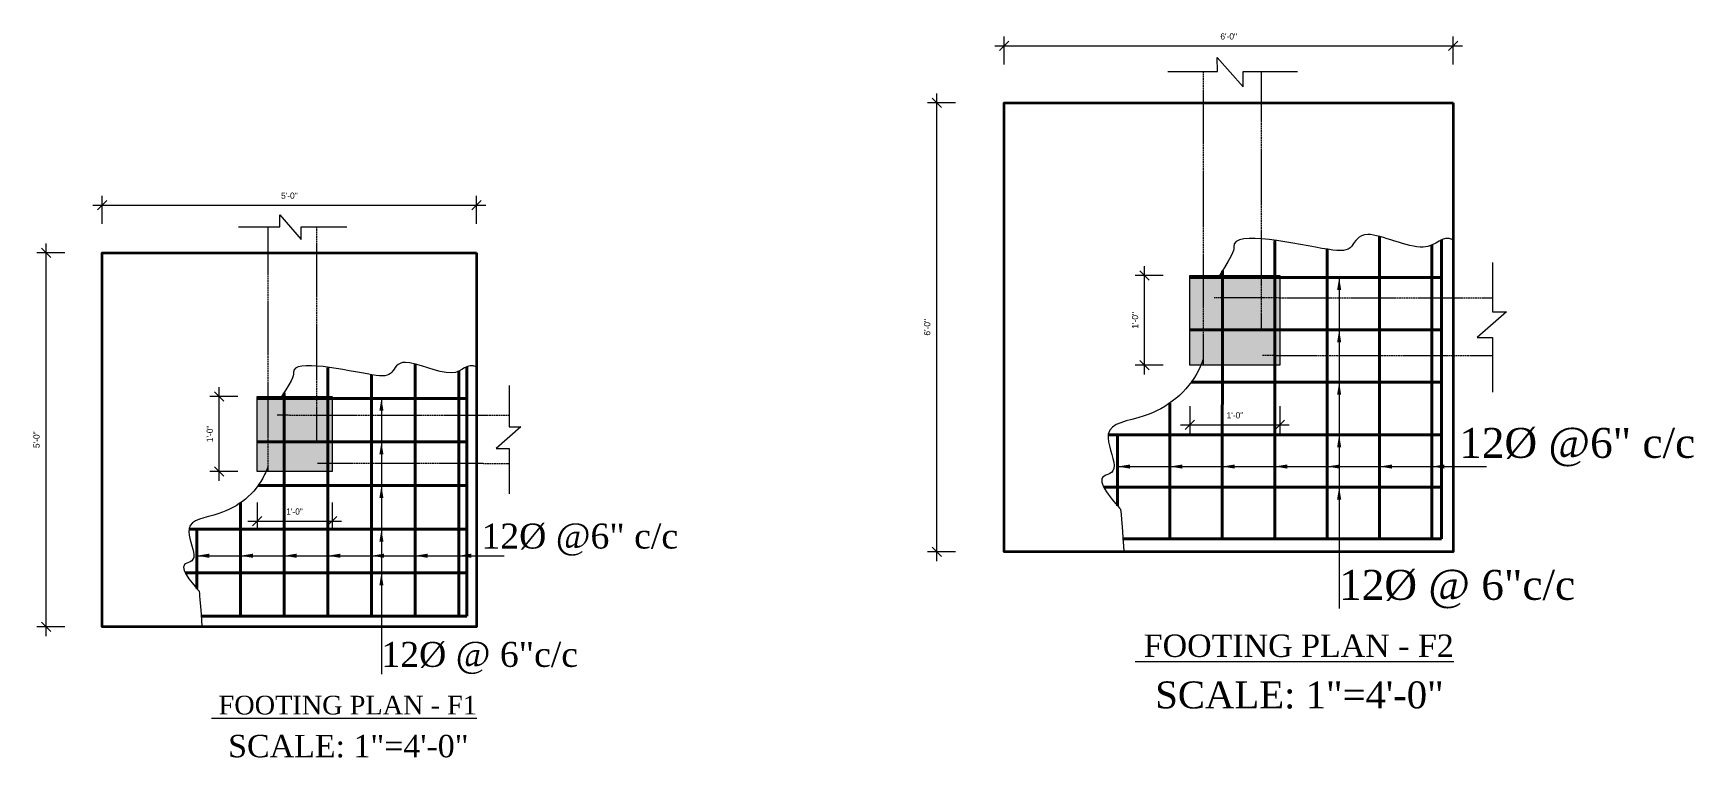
# Model space of a CAD drawing. Header units: inches. Extents: x 85856 to 287200, y -126184 to 75211.
# Drawn here: x 186758 to 187290, y -25174 to -24942 of the extents above; entities that cross this region are included whole.
import ezdxf

# ---------------------------------------------------------------- set-up
doc = ezdxf.new("R2010")
doc.units = ezdxf.units.IN
doc.header["$LTSCALE"] = 0.5
doc.header["$MEASUREMENT"] = 0
doc.header["$PDMODE"] = 66
doc.linetypes.add('HIDDEN', pattern=[0.375, 0.25, -0.125])
doc.layers.add('column', color=4, linetype='Continuous')
for name, color, linetype, lineweight in [('DIM_LINE', 173, 'Continuous', 20), ('dotted', 131, 'HIDDEN', 13), ('hatch', 9, 'Continuous', 5), ('ST-REINFOR', 201, 'Continuous', 40), ('TEXT', 220, 'Continuous', 9), ('TRENCH', 1, 'Continuous', 35)]:
    doc.layers.add(name, color=color, linetype=linetype, lineweight=lineweight)
doc.styles.add('Lettring Text', font='arial.ttf')
doc.styles.add('NIR', font='COPRGTL.TTF')
doc.styles.add('TIMES 48', font='times.ttf', dxfattribs={"height": 4})
doc.dimstyles.new('Copy of Standard', dxfattribs={"dimtxt": 6, "dimasz": 2.875, "dimexe": 2, "dimexo": 4, "dimgap": 2, "dimtad": 1, "dimdec": 0, "dimrnd": 1, "dimzin": 0, "dimdsep": 46, "dimlunit": 4, "dimtxsty": 'Lettring Text', "dimcen": 0.1, "dimclrd": 7, "dimclre": 7, "dimclrt": 7, "dimazin": 0, "dimtfac": 0.645, "dimtdec": 0, "dimtmove": 1, "dimatfit": 0, "dimfxl": 3, "dimfxlon": 1, "dimtfillclr": 256, "dimtolj": 1, "dimtzin": 0, "dimlwd": -1, "dimlwe": -1, "dimarcsym": 2})
doc.dimstyles.new('nir 48', dxfattribs={"dimscale": 0.5, "dimtxt": 24, "dimasz": 3, "dimexe": 3, "dimexo": 6, "dimgap": 2, "dimtad": 3, "dimdec": 0, "dimzin": 3, "dimlunit": 4, "dimtxsty": 'NIR', "dimblk": 'OBLIQUE', "dimcen": 2.5, "dimdle": 3, "dimclrt": 3, "dimadec": 0, "dimazin": 0, "dimtfac": 1, "dimtdec": 0, "dimtmove": 2, "dimatfit": 3, "dimfxl": 1, "dimarcsym": 0})

# ---------------------------------------------------------------- blocks, each defined once
blk = doc.blocks.new('_OBLIQUE')
at = {"color": 0, "linetype": 'ByBlock'}
blk.add_line((-0.5, -0.5), (0.5, 0.5), dxfattribs=at)
blk = doc.blocks.new('*D1131')
at = {"layer": 'Defpoints', "color": 0, "transparency": 16777216}
for p in [(83877.26, -112674.45), (83886.26, -112674.45), (83886.26, -112734.44)]:
    blk.add_point(p, dxfattribs=at)
at = {"layer": 'DIM_LINE', "color": 0, "linetype": 'ByBlock', "lineweight": -2, "transparency": 16777216}
blk.add_line((83877.26, -112735.94), (83877.26, -112672.95), dxfattribs=at)
at = {"layer": 'DIM_LINE', "color": 0, "lineweight": -2, "transparency": 16777216}
for p, q in [((83880.26, -112674.45), (83875.76, -112674.45)), ((83880.26, -112734.44), (83875.76, -112734.44))]:
    blk.add_line(p, q, dxfattribs=at)
at = {"layer": 'DIM_LINE', "color": 0, "lineweight": -2, "transparency": 16777216, "xscale": 1.5, "yscale": 1.5, "zscale": 1.5}
for p, rotation in [((83877.26, -112674.45), 90), ((83877.26, -112734.44), 270)]:
    blk.add_blockref('_OBLIQUE', p, dxfattribs=dict(at, rotation=rotation))
at = {"layer": 'DIM_LINE', "color": 3, "transparency": 16777216, "insert": (83875.73, -112704.44), "char_height": 1, "attachment_point": 5, "rotation": 90, "style": 'NIR'}
blk.add_mtext('5\'-0"', dxfattribs=at)
blk = doc.blocks.new('*D1132')
at = {"layer": 'Defpoints', "color": 0, "transparency": 16777216}
for p in [(83946.26, -112666.83), (83886.26, -112674.45), (83946.26, -112674.45)]:
    blk.add_point(p, dxfattribs=at)
at = {"layer": 'DIM_LINE', "color": 0, "lineweight": -2, "transparency": 16777216}
for p, q in [((83886.26, -112669.83), (83886.26, -112665.33)), ((83946.26, -112669.83), (83946.26, -112665.33))]:
    blk.add_line(p, q, dxfattribs=at)
at = {"layer": 'DIM_LINE', "color": 0, "linetype": 'ByBlock', "lineweight": -2, "transparency": 16777216}
blk.add_line((83884.76, -112666.83), (83947.76, -112666.83), dxfattribs=at)
at = {"layer": 'DIM_LINE', "color": 0, "lineweight": -2, "transparency": 16777216, "xscale": 1.5, "yscale": 1.5, "zscale": 1.5, "rotation": 180}
blk.add_blockref('_OBLIQUE', (83886.26, -112666.83), dxfattribs=at)
at = {"layer": 'DIM_LINE', "color": 0, "lineweight": -2, "transparency": 16777216, "xscale": 1.5, "yscale": 1.5, "zscale": 1.5}
blk.add_blockref('_OBLIQUE', (83946.26, -112666.83), dxfattribs=at)
at = {"layer": 'DIM_LINE', "color": 3, "transparency": 16777216, "insert": (83916.26, -112665.3), "char_height": 1, "attachment_point": 5, "style": 'NIR'}
blk.add_mtext('5\'-0"', dxfattribs=at)
blk = doc.blocks.new('*D1137')
at = {"layer": 'Defpoints', "color": 0, "transparency": 16777216}
for p in [(83905.03, -112697.52), (83911.09, -112697.52), (83911.09, -112709.51)]:
    blk.add_point(p, dxfattribs=at)
at = {"layer": 'DIM_LINE', "color": 0, "lineweight": -2, "transparency": 16777216}
for p, q in [((83908.03, -112697.52), (83903.53, -112697.52)), ((83908.03, -112709.51), (83903.53, -112709.51))]:
    blk.add_line(p, q, dxfattribs=at)
at = {"layer": 'DIM_LINE', "color": 0, "linetype": 'ByBlock', "lineweight": -2, "transparency": 16777216}
blk.add_line((83905.03, -112711.01), (83905.03, -112696.02), dxfattribs=at)
at = {"layer": 'DIM_LINE', "color": 0, "lineweight": -2, "transparency": 16777216, "xscale": 1.5, "yscale": 1.5, "zscale": 1.5}
for p, rotation in [((83905.03, -112697.52), 90), ((83905.03, -112709.51), 270)]:
    blk.add_blockref('_OBLIQUE', p, dxfattribs=dict(at, rotation=rotation))
at = {"layer": 'DIM_LINE', "color": 3, "transparency": 16777216, "insert": (83903.51, -112703.51), "char_height": 1, "attachment_point": 5, "rotation": 90, "style": 'NIR'}
blk.add_mtext('1\'-0"', dxfattribs=at)
blk = doc.blocks.new('*D1138')
at = {"layer": 'Defpoints', "color": 0, "transparency": 16777216}
for p in [(83911.09, -112709.51), (83923.1, -112709.51), (83923.1, -112717.48)]:
    blk.add_point(p, dxfattribs=at)
at = {"layer": 'DIM_LINE', "color": 0, "lineweight": -2, "transparency": 16777216}
for p, q in [((83911.09, -112714.48), (83911.09, -112718.98)), ((83923.1, -112714.48), (83923.1, -112718.98))]:
    blk.add_line(p, q, dxfattribs=at)
at = {"layer": 'DIM_LINE', "color": 0, "linetype": 'ByBlock', "lineweight": -2, "transparency": 16777216}
blk.add_line((83909.59, -112717.48), (83924.6, -112717.48), dxfattribs=at)
at = {"layer": 'DIM_LINE', "color": 0, "lineweight": -2, "transparency": 16777216, "xscale": 1.5, "yscale": 1.5, "zscale": 1.5, "rotation": 180}
blk.add_blockref('_OBLIQUE', (83911.09, -112717.48), dxfattribs=at)
at = {"layer": 'DIM_LINE', "color": 0, "lineweight": -2, "transparency": 16777216, "xscale": 1.5, "yscale": 1.5, "zscale": 1.5}
blk.add_blockref('_OBLIQUE', (83923.1, -112717.48), dxfattribs=at)
at = {"layer": 'DIM_LINE', "color": 3, "transparency": 16777216, "insert": (83917.09, -112715.96), "char_height": 1, "attachment_point": 5, "style": 'NIR'}
blk.add_mtext('1\'-0"', dxfattribs=at)
blk = doc.blocks.new('*D1141')
at = {"layer": 'Defpoints', "color": 0, "transparency": 16777216}
for p in [(84020.04, -112650.41), (84030.84, -112650.41), (84030.84, -112722.4)]:
    blk.add_point(p, dxfattribs=at)
at = {"layer": 'DIM_LINE', "color": 0, "linetype": 'ByBlock', "lineweight": -2, "transparency": 16777216}
blk.add_line((84020.04, -112723.9), (84020.04, -112648.91), dxfattribs=at)
at = {"layer": 'DIM_LINE', "color": 0, "lineweight": -2, "transparency": 16777216}
for p, q in [((84023.04, -112650.41), (84018.54, -112650.41)), ((84023.04, -112722.4), (84018.54, -112722.4))]:
    blk.add_line(p, q, dxfattribs=at)
at = {"layer": 'DIM_LINE', "color": 0, "lineweight": -2, "transparency": 16777216, "xscale": 1.5, "yscale": 1.5, "zscale": 1.5}
for p, rotation in [((84020.04, -112650.41), 90), ((84020.04, -112722.4), 270)]:
    blk.add_blockref('_OBLIQUE', p, dxfattribs=dict(at, rotation=rotation))
at = {"layer": 'DIM_LINE', "color": 3, "transparency": 16777216, "insert": (84018.52, -112686.41), "char_height": 1, "attachment_point": 5, "rotation": 90, "style": 'NIR'}
blk.add_mtext('6\'-0"', dxfattribs=at)
blk = doc.blocks.new('*D1142')
at = {"layer": 'Defpoints', "color": 0, "transparency": 16777216}
for p in [(84102.84, -112641.28), (84030.84, -112650.41), (84102.84, -112650.41)]:
    blk.add_point(p, dxfattribs=at)
at = {"layer": 'DIM_LINE', "color": 0, "linetype": 'ByBlock', "lineweight": -2, "transparency": 16777216}
blk.add_line((84029.34, -112641.28), (84104.34, -112641.28), dxfattribs=at)
at = {"layer": 'DIM_LINE', "color": 0, "lineweight": -2, "transparency": 16777216}
for p, q in [((84030.84, -112644.28), (84030.84, -112639.78)), ((84102.84, -112644.28), (84102.84, -112639.78))]:
    blk.add_line(p, q, dxfattribs=at)
at = {"layer": 'DIM_LINE', "color": 0, "lineweight": -2, "transparency": 16777216, "xscale": 1.5, "yscale": 1.5, "zscale": 1.5, "rotation": 180}
blk.add_blockref('_OBLIQUE', (84030.84, -112641.28), dxfattribs=at)
at = {"layer": 'DIM_LINE', "color": 0, "lineweight": -2, "transparency": 16777216, "xscale": 1.5, "yscale": 1.5, "zscale": 1.5}
blk.add_blockref('_OBLIQUE', (84102.84, -112641.28), dxfattribs=at)
at = {"layer": 'DIM_LINE', "color": 3, "transparency": 16777216, "insert": (84066.84, -112639.76), "char_height": 1, "attachment_point": 5, "style": 'NIR'}
blk.add_mtext('6\'-0"', dxfattribs=at)
blk = doc.blocks.new('*D1117')
at = {"layer": 'Defpoints', "color": 0, "transparency": 16777216}
for p in [(84053.36, -112678.09), (84060.63, -112678.09), (84060.63, -112692.49)]:
    blk.add_point(p, dxfattribs=at)
at = {"layer": 'DIM_LINE', "color": 0, "lineweight": -2, "transparency": 16777216}
for p, q in [((84056.36, -112678.09), (84051.86, -112678.09)), ((84056.36, -112692.49), (84051.86, -112692.49))]:
    blk.add_line(p, q, dxfattribs=at)
at = {"layer": 'DIM_LINE', "color": 0, "linetype": 'ByBlock', "lineweight": -2, "transparency": 16777216}
blk.add_line((84053.36, -112693.99), (84053.36, -112676.59), dxfattribs=at)
at = {"layer": 'DIM_LINE', "color": 0, "lineweight": -2, "transparency": 16777216, "xscale": 1.5, "yscale": 1.5, "zscale": 1.5}
for p, rotation in [((84053.36, -112678.09), 90), ((84053.36, -112692.49), 270)]:
    blk.add_blockref('_OBLIQUE', p, dxfattribs=dict(at, rotation=rotation))
at = {"layer": 'DIM_LINE', "color": 3, "transparency": 16777216, "insert": (84051.84, -112685.29), "char_height": 1, "attachment_point": 5, "rotation": 90, "style": 'NIR'}
blk.add_mtext('1\'-0"', dxfattribs=at)
blk = doc.blocks.new('*D1118')
at = {"layer": 'Defpoints', "color": 0, "transparency": 16777216}
for p in [(84060.63, -112692.48), (84075.04, -112692.48), (84075.04, -112702.04)]:
    blk.add_point(p, dxfattribs=at)
at = {"layer": 'DIM_LINE', "color": 0, "lineweight": -2, "transparency": 16777216}
for p, q in [((84060.63, -112699.04), (84060.63, -112703.54)), ((84075.04, -112699.04), (84075.04, -112703.54))]:
    blk.add_line(p, q, dxfattribs=at)
at = {"layer": 'DIM_LINE', "color": 0, "linetype": 'ByBlock', "lineweight": -2, "transparency": 16777216}
blk.add_line((84059.13, -112702.04), (84076.54, -112702.04), dxfattribs=at)
at = {"layer": 'DIM_LINE', "color": 0, "lineweight": -2, "transparency": 16777216, "xscale": 1.5, "yscale": 1.5, "zscale": 1.5, "rotation": 180}
blk.add_blockref('_OBLIQUE', (84060.63, -112702.04), dxfattribs=at)
at = {"layer": 'DIM_LINE', "color": 0, "lineweight": -2, "transparency": 16777216, "xscale": 1.5, "yscale": 1.5, "zscale": 1.5}
blk.add_blockref('_OBLIQUE', (84075.04, -112702.04), dxfattribs=at)
at = {"layer": 'DIM_LINE', "color": 3, "transparency": 16777216, "insert": (84067.84, -112700.53), "char_height": 1, "attachment_point": 5, "style": 'NIR'}
blk.add_mtext('1\'-0"', dxfattribs=at)
blk = doc.blocks.new('DFHRH')
at = {"layer": 'column'}
for points in [[(84060.64, -112678.09), (84060.64, -112692.49), (84075.04, -112692.49), (84075.04, -112678.09)], [(83911.1, -112697.51), (83911.1, -112709.51), (83923.1, -112709.51), (83923.1, -112697.51)]]:
    blk.add_hatch(color=256, dxfattribs=at).paths.add_polyline_path(points)
at = {"layer": 'DIM_LINE'}
for points in [[(84060.63, -112692.49), (84060.63, -112678.09), (84075.04, -112678.09), (84075.04, -112692.48), (84060.63, -112692.48)], [(83911.09, -112709.51), (83911.09, -112697.52), (83923.1, -112697.52), (83923.1, -112709.51), (83911.09, -112709.51)]]:
    blk.add_lwpolyline(points, dxfattribs=at)
for points, knots in [([(84102.84, -112672.38), (84100.98, -112671.46), (84099.43, -112675.61), (84088.1, -112669.92), (84086.63, -112674.14), (84083.15, -112674.39), (84066.11, -112670.29), (84067.86, -112674.27), (84065.35, -112678.09)], [37.108323, 37.108323, 37.108323, 37.108323, 43.242576, 49.95234, 54.997892, 60.978869, 73.418852, 74.956326, 74.956326, 74.956326, 74.956326]), ([(83946.26, -112692.75), (83944.71, -112691.99), (83943.42, -112695.45), (83933.98, -112690.7), (83932.75, -112694.22), (83929.85, -112694.43), (83915.65, -112691.01), (83917.11, -112694.33), (83915.02, -112697.52)], [37.108323, 37.108323, 37.108323, 37.108323, 43.242576, 49.95234, 54.997892, 60.978869, 73.418852, 74.956326, 74.956326, 74.956326, 74.956326]), ([(84062.71, -112691.61), (84062.53, -112692.13), (84060.74, -112696.54), (84054.5, -112701.24), (84045.79, -112701.8), (84049.77, -112710.14), (84044.12, -112709.73), (84049.54, -112715.6), (84049.54, -112715.6), (84050.02, -112722.25)], [32.721337, 32.721337, 32.721337, 32.721337, 33.919159, 43.242576, 49.95234, 54.997892, 60.978869, 73.418852, 75.377123, 75.377123, 75.377123, 75.377123]), ([(83912.81, -112708.78), (83912.66, -112709.21), (83911.18, -112712.89), (83905.98, -112716.8), (83898.72, -112717.27), (83902.03, -112724.22), (83897.32, -112723.88), (83901.84, -112728.78), (83901.84, -112728.78), (83902.25, -112734.32)], [32.721337, 32.721337, 32.721337, 32.721337, 33.919159, 43.242576, 49.95234, 54.997892, 60.978869, 73.418852, 75.377123, 75.377123, 75.377123, 75.377123])]:
    blk.add_open_spline(points, degree=3, knots=knots, dxfattribs=at)
at = {"layer": 'dotted'}
for p, q in [((84062.78, -112692.49), (84062.78, -112645.39)), ((84072.03, -112645.39), (84072.03, -112686.68)), ((83912.87, -112709.51), (83912.87, -112670.27)), ((83920.59, -112670.27), (83920.59, -112704.67)), ((84064.52, -112681.64), (84109.11, -112681.7)), ((84072.24, -112690.9), (84109.11, -112690.95)), ((83914.33, -112700.47), (83951.48, -112700.52)), ((83920.76, -112708.19), (83951.48, -112708.23))]:
    blk.add_line(p, q, dxfattribs=at)
at = {"layer": 'hatch', "linetype": 'Continuous'}
for points in [[(84057.07, -112645.39), (84065.03, -112645.39), (84065.02, -112643.12), (84069.14, -112647.85), (84069.14, -112645.39), (84077.88, -112645.39)], [(83908.12, -112670.27), (83914.75, -112670.27), (83914.75, -112668.37), (83918.17, -112672.32), (83918.18, -112670.27), (83925.46, -112670.27)], [(84109.11, -112675.99), (84109.11, -112683.95), (84111.38, -112683.94), (84106.65, -112688.06), (84109.11, -112688.06), (84109.11, -112696.8)], [(83951.48, -112695.76), (83951.48, -112702.39), (83953.37, -112702.39), (83949.43, -112705.82), (83951.48, -112705.82), (83951.48, -112713.11)]]:
    blk.add_lwpolyline(points, dxfattribs=at)
at = {"layer": 'ST-REINFOR'}
for p, q in [((84074.22, -112720.29), (84074.23, -112672.54)), ((84091.02, -112720.29), (84091.03, -112671.84)), ((84099.42, -112720.29), (84099.43, -112673.17)), ((84100.97, -112720.34), (84100.98, -112672.38)), ((84082.62, -112720.29), (84082.63, -112673.89)), ((84060.63, -112678.43), (84100.98, -112678.43)), ((84065.82, -112720.29), (84065.83, -112677.36)), ((84060.63, -112686.83), (84100.98, -112686.83)), ((83922.41, -112732.68), (83922.42, -112692.89)), ((83929.41, -112732.68), (83929.42, -112694.01)), ((83936.41, -112732.68), (83936.42, -112692.3)), ((83943.41, -112732.68), (83943.42, -112693.41)), ((83944.7, -112732.72), (83944.71, -112692.75)), ((83915.41, -112732.68), (83915.41, -112696.9)), ((84060.83, -112695.23), (84100.98, -112695.23)), ((83911.09, -112697.8), (83944.71, -112697.8)), ((84057.42, -112720.29), (84057.42, -112698.55)), ((83911.09, -112704.8), (83944.71, -112704.8)), ((84047.53, -112703.63), (84100.98, -112703.63)), ((84049.02, -112715.03), (84049.02, -112703.63)), ((83911.25, -112711.8), (83944.71, -112711.8)), ((84046.83, -112712.03), (84100.98, -112712.03)), ((83908.41, -112732.68), (83908.41, -112714.56)), ((83900.17, -112718.8), (83944.71, -112718.8)), ((83901.41, -112728.3), (83901.41, -112718.8)), ((84049.83, -112720.34), (84100.97, -112720.34)), ((83899.58, -112725.8), (83944.71, -112725.8)), ((83902.09, -112732.72), (83944.7, -112732.72))]:
    blk.add_line(p, q, dxfattribs=at)
at = {"layer": 'TRENCH'}
for points in [[(84102.84, -112650.41), (84102.84, -112722.4), (84030.84, -112722.4), (84030.84, -112650.41), (84102.84, -112650.41)], [(83946.26, -112674.45), (83946.26, -112734.44), (83886.26, -112734.44), (83886.26, -112674.45), (83946.26, -112674.45)]]:
    blk.add_lwpolyline(points, dxfattribs=at)
at = {"layer": 'TEXT', "style": 'TIMES 48'}
for s, height, p in [('%%U FOOTING PLAN - F2', 3.6, (84051.87, -112739.28)), ('%%U FOOTING PLAN - F1', 3, (83903.78, -112748.5))]:
    blk.add_text(s, height=height, dxfattribs=at).set_placement(p)
at = {"layer": 'TEXT', "attachment_point": 7, "style": 'TIMES 48'}
for s, insert, char_height in [('12Ø @6" c/c', (84103.8, -112708.74), 4.8), ('12Ø @6" c/c', (83947.06, -112723.05), 4), ('12Ø @ 6"c/c ', (84084.55, -112731.51), 4.8), ('12Ø @ 6"c/c ', (83931.02, -112742.03), 4)]:
    blk.add_mtext(s, dxfattribs=dict(at, insert=insert, char_height=char_height))
at = {"layer": 'TEXT', "attachment_point": 5, "style": 'TIMES 48'}
for insert, char_height, width in [((84078.19, -112745.41), 4.32, 129.859), ((83925.72, -112753.61), 3.6, 108.2159)]:
    blk.add_mtext('SCALE: 1"=4\'-0"', dxfattribs=dict(at, insert=insert, char_height=char_height, width=width))
at = {"layer": 'DIM_LINE'}
for base, p1, p2, angle, text, picture, middle in [((84102.84, -112641.28), (84030.84, -112650.41), (84102.84, -112650.41), 180, '6\'-0"', '*D1142', (84066.84, -112639.76)), ((84020.04, -112650.41), (84030.84, -112722.4), (84030.84, -112650.41), 90, '6\'-0"', '*D1141', (84018.52, -112686.41)), ((84053.36, -112678.09), (84060.63, -112692.49), (84060.63, -112678.09), 90, '1\'-0"', '*D1117', (84051.84, -112685.29)), ((83905.03, -112697.52), (83911.09, -112709.51), (83911.09, -112697.52), 90, '1\'-0"', '*D1137', (83903.51, -112703.51))]:
    dim = blk.add_linear_dim(base=base, p1=p1, p2=p2, angle=angle, text=text, dimstyle='nir 48', override={"dimtxt": 2, "dimfxl": 6, "dimfxlon": 1, "dimarcsym": 1}, dxfattribs=at)
    dim.commit()
    dim.dimension.update_dxf_attribs({"geometry": picture, "text_midpoint": middle})
for base, p1, p2, angle, picture, middle in [((83946.26, -112666.83), (83886.26, -112674.45), (83946.26, -112674.45), 180, '*D1132', (83916.26, -112665.3)), ((83877.26, -112674.45), (83886.26, -112734.44), (83886.26, -112674.45), 90, '*D1131', (83875.73, -112704.44))]:
    dim = blk.add_linear_dim(base=base, p1=p1, p2=p2, angle=angle, dimstyle='nir 48', override={"dimtxt": 2, "dimfxl": 6, "dimfxlon": 1, "dimarcsym": 1}, dxfattribs=at)
    dim.commit()
    dim.dimension.update_dxf_attribs({"geometry": picture, "text_midpoint": middle})
for base, p1, p2, picture, middle in [((84075.04, -112702.04), (84060.63, -112692.48), (84075.04, -112692.48), '*D1118', (84067.84, -112700.53)), ((83923.1, -112717.48), (83911.09, -112709.51), (83923.1, -112709.51), '*D1138', (83917.09, -112715.96))]:
    dim = blk.add_linear_dim(base=base, p1=p1, p2=p2, text='1\'-0"', dimstyle='nir 48', override={"dimtxt": 2, "dimfxl": 6, "dimfxlon": 1, "dimarcsym": 1}, dxfattribs=at)
    dim.commit()
    dim.dimension.update_dxf_attribs({"geometry": picture, "text_midpoint": middle})
at = {"layer": 'hatch', "linetype": 'Continuous'}
for points in [[(84084.55, -112678.43), (84084.55, -112688.62)], [(84084.55, -112686.83), (84084.55, -112695.47)], [(84084.55, -112695.23), (84084.55, -112706.01)], [(83931.02, -112697.8), (83931.02, -112706.29)], [(83931.02, -112704.8), (83931.02, -112711.99)], [(84084.55, -112703.65), (84084.55, -112720.11)], [(84049.02, -112708.74), (84108.18, -112708.74)], [(84057.42, -112708.74), (84108.18, -112708.74)], [(84065.82, -112708.74), (84108.18, -112708.74)], [(84074.22, -112708.74), (84108.18, -112708.74)], [(84082.62, -112708.74), (84108.18, -112708.74)], [(84091.02, -112708.74), (84108.18, -112708.74)], [(84099.42, -112708.74), (84108.18, -112708.74)], [(83931.02, -112711.8), (83931.02, -112720.78)], [(84084.55, -112712.03), (84084.55, -112731.51)], [(83931.02, -112718.81), (83931.02, -112732.53)], [(83901.41, -112723.05), (83950.71, -112723.05)], [(83908.41, -112723.05), (83950.71, -112723.05)], [(83915.41, -112723.05), (83950.71, -112723.05)], [(83922.41, -112723.05), (83950.71, -112723.05)], [(83929.41, -112723.05), (83950.71, -112723.05)], [(83936.41, -112723.05), (83950.71, -112723.05)], [(83943.41, -112723.05), (83950.71, -112723.05)], [(83931.02, -112725.8), (83931.02, -112742.03)]]:
    blk.add_leader(points, dimstyle='Copy of Standard', override={"dimasz": 2, "dimtad": 0}, dxfattribs=at)

msp = doc.modelspace()

# ---------------------------------------------------------------- block references
at = {"layer": 'DIM_LINE', "xscale": 2, "yscale": 2, "zscale": 2}
msp.add_blockref('DFHRH', (19007.3, 200336.71), dxfattribs=at)

doc.saveas('drawing.dxf')
